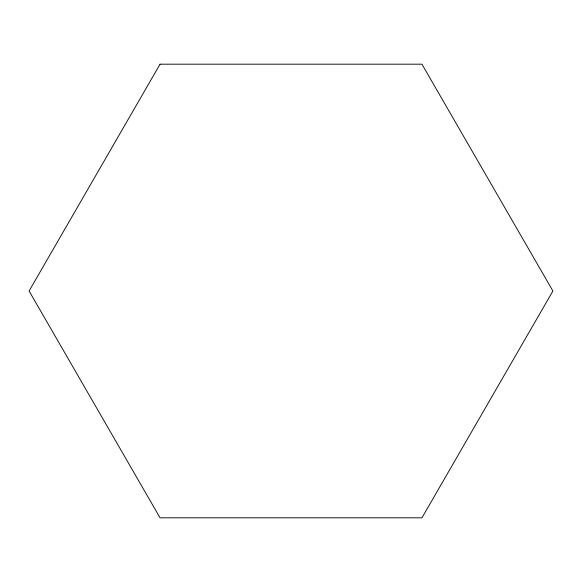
<?xml version="1.0" encoding="UTF-8"?>
<svg xmlns="http://www.w3.org/2000/svg" width="582" height="582" viewBox="0 0 582 582"><rect width="100%" height="100%" fill="white"/><g stroke="black" fill="none" stroke-linecap="round" stroke-linejoin="round"><path stroke-width="0.87" d="M160.05 64.187L29.1 291L160.05 517.813L421.95 517.813L552.9 291L421.95 64.187L160.05 64.187"/></g></svg>
